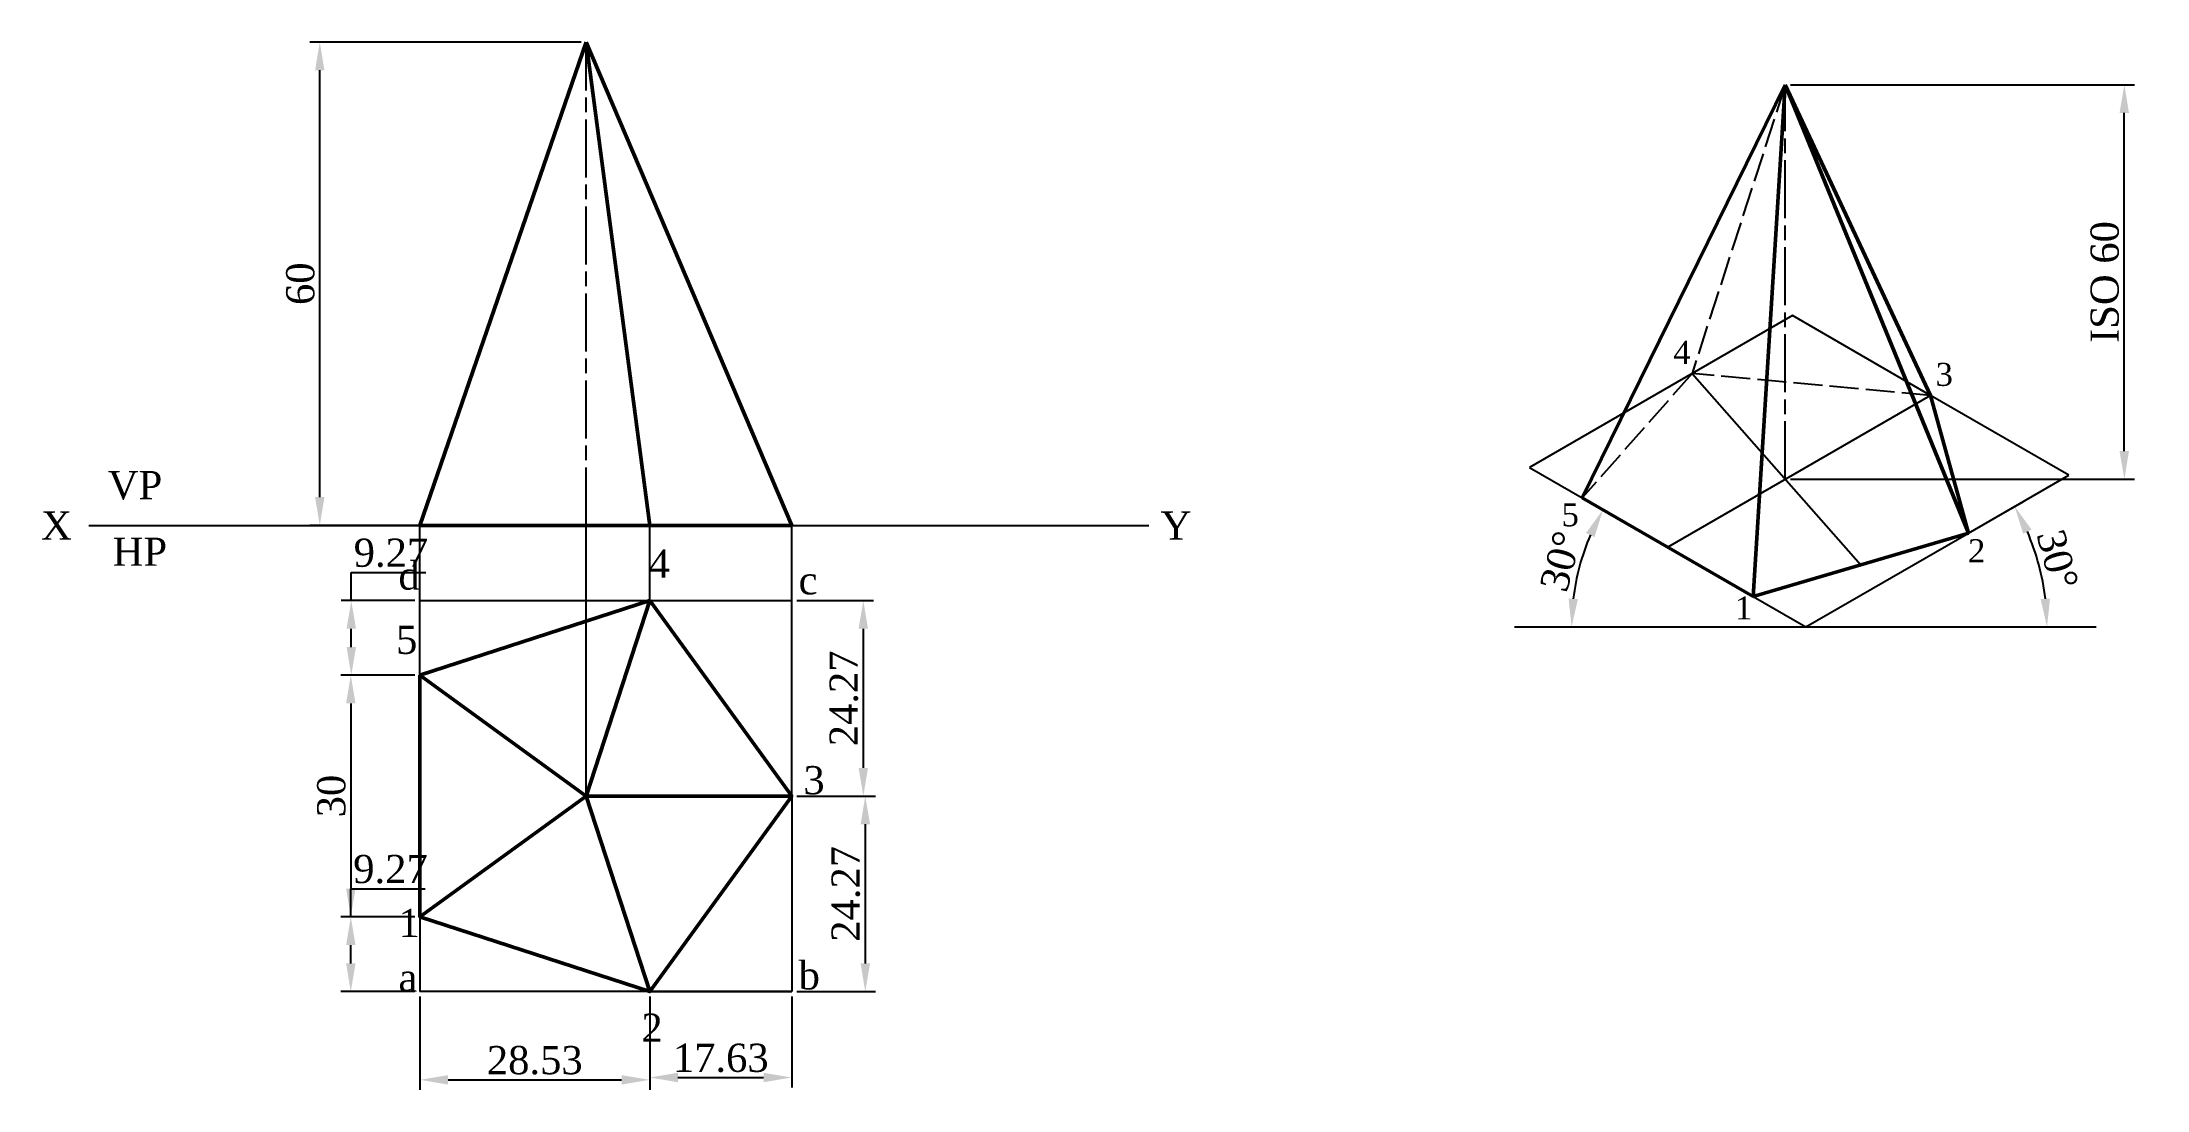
# Paper-space layout 'iso2' of a CAD drawing. Header units: millimetres. Extents: x 4 to 266, y 29 to 159.
import ezdxf

# ---------------------------------------------------------------- set-up
doc = ezdxf.new("R2010")
doc.units = ezdxf.units.MM
doc.linetypes.add('ACAD_ISO02W100', pattern=[15, 12, -3])
doc.linetypes.add('ACAD_ISO08W100', pattern=[36, 24, -3, 6, -3])
doc.styles.get("Standard").update_dxf_attribs({"font": 'times.ttf', "height": 3.5})
doc.dimstyles.new('ISO-25', dxfattribs={"dimtxt": 3.5, "dimasz": 3.5, "dimexe": 1.25, "dimexo": 0.625, "dimtad": 1, "dimtoh": 1, "dimdsep": 46, "dimtxsty": 'Standard', "dimcen": 2.5, "dimadec": 0, "dimazin": 2, "dimtfac": 1, "dimtmove": 0, "dimatfit": 3, "dimfxl": 1, "dimarcsym": 0})

# ---------------------------------------------------------------- blocks, each defined once
blk = doc.blocks.new('*D3')
at = {"color": 0, "lineweight": -2, "transparency": 16777216}
for p, q in [((50.63, 80.13), (41.43, 80.13)), ((42.68, 76.63), (42.68, 53.63)), ((50.63, 50.13), (41.43, 50.13))]:
    blk.add_line(p, q, dxfattribs=at)
at = {"color": 0, "transparency": 16777216}
for points in [[(42.1, 76.63), (43.27, 76.63), (42.68, 80.13)], [(42.1, 53.63), (43.27, 53.63), (42.68, 50.13)]]:
    blk.add_solid(points, dxfattribs=at)
at = {"layer": 'Defpoints', "color": 0, "transparency": 16777216}
for p in [(51.26, 80.13), (42.68, 50.13), (51.26, 50.13)]:
    blk.add_point(p, dxfattribs=at)
at = {"color": 0, "transparency": 16777216, "insert": (40.28, 65.13), "char_height": 3.5, "attachment_point": 5, "rotation": 90}
blk.add_mtext('30', dxfattribs=at)
blk = doc.blocks.new('*D5')
at = {"color": 0, "lineweight": -2, "transparency": 16777216}
for p, q in [((51.26, 40.23), (51.26, 28.65)), ((79.79, 40.23), (79.79, 28.65)), ((54.76, 29.9), (76.29, 29.9))]:
    blk.add_line(p, q, dxfattribs=at)
at = {"color": 0, "transparency": 16777216}
for points in [[(54.76, 30.48), (54.76, 29.31), (51.26, 29.9)], [(76.29, 30.48), (76.29, 29.31), (79.79, 29.9)]]:
    blk.add_solid(points, dxfattribs=at)
at = {"layer": 'Defpoints', "color": 0, "transparency": 16777216}
for p in [(51.26, 40.85), (79.79, 40.85), (79.79, 29.9)]:
    blk.add_point(p, dxfattribs=at)
at = {"color": 0, "transparency": 16777216, "insert": (65.52, 32.31), "char_height": 3.5, "attachment_point": 5}
blk.add_mtext('28.53', dxfattribs=at)
blk = doc.blocks.new('*D6')
at = {"color": 0, "lineweight": -2, "transparency": 16777216}
for p, q in [((98.05, 65.13), (107.8, 65.13)), ((106.55, 61.63), (106.55, 44.35)), ((98.05, 40.85), (107.8, 40.85))]:
    blk.add_line(p, q, dxfattribs=at)
at = {"color": 0, "transparency": 16777216}
for points in [[(105.97, 61.63), (107.14, 61.63), (106.55, 65.13)], [(105.97, 44.35), (107.14, 44.35), (106.55, 40.85)]]:
    blk.add_solid(points, dxfattribs=at)
at = {"layer": 'Defpoints', "color": 0, "transparency": 16777216}
for p in [(97.42, 65.13), (97.42, 40.85), (106.55, 40.85)]:
    blk.add_point(p, dxfattribs=at)
at = {"color": 0, "transparency": 16777216, "insert": (104.14, 52.99), "char_height": 3.5, "attachment_point": 5, "rotation": 90}
blk.add_mtext('24.27', dxfattribs=at)
blk = doc.blocks.new('*D7')
at = {"color": 0, "lineweight": -2, "transparency": 16777216}
for p, q in [((71.28, 158.74), (37.58, 158.74)), ((38.83, 102.24), (38.83, 155.24)), ((71.28, 98.74), (37.58, 98.74))]:
    blk.add_line(p, q, dxfattribs=at)
at = {"color": 0, "transparency": 16777216}
for points in [[(38.25, 155.24), (39.41, 155.24), (38.83, 158.74)], [(38.25, 102.24), (39.41, 102.24), (38.83, 98.74)]]:
    blk.add_solid(points, dxfattribs=at)
at = {"layer": 'Defpoints', "color": 0, "transparency": 16777216}
for p in [(38.83, 158.74), (71.9, 158.74), (71.9, 98.74)]:
    blk.add_point(p, dxfattribs=at)
at = {"color": 0, "transparency": 16777216, "insert": (36.43, 128.74), "char_height": 3.5, "attachment_point": 5, "rotation": 90}
blk.add_mtext('60', dxfattribs=at)
blk = doc.blocks.new('*D8')
at = {"color": 0, "lineweight": -2, "transparency": 16777216}
for p, q in [((98.05, 89.4), (107.56, 89.4)), ((106.31, 68.63), (106.31, 85.9)), ((98.05, 65.13), (107.56, 65.13))]:
    blk.add_line(p, q, dxfattribs=at)
at = {"color": 0, "transparency": 16777216}
for points in [[(105.72, 85.9), (106.89, 85.9), (106.31, 89.4)], [(105.72, 68.63), (106.89, 68.63), (106.31, 65.13)]]:
    blk.add_solid(points, dxfattribs=at)
at = {"layer": 'Defpoints', "color": 0, "transparency": 16777216}
for p in [(97.42, 89.4), (106.31, 89.4), (97.42, 65.13)]:
    blk.add_point(p, dxfattribs=at)
at = {"color": 0, "transparency": 16777216, "insert": (103.9, 77.26), "char_height": 3.5, "attachment_point": 5, "rotation": 90}
blk.add_mtext('24.27', dxfattribs=at)
blk = doc.blocks.new('*D9')
at = {"color": 0, "lineweight": -2, "transparency": 16777216}
for p, q in [((79.79, 40.23), (79.79, 28.94)), ((97.42, 40.23), (97.42, 28.94)), ((83.29, 30.19), (93.92, 30.19))]:
    blk.add_line(p, q, dxfattribs=at)
at = {"color": 0, "transparency": 16777216}
for points in [[(83.29, 30.77), (83.29, 29.6), (79.79, 30.19)], [(93.92, 30.77), (93.92, 29.6), (97.42, 30.19)]]:
    blk.add_solid(points, dxfattribs=at)
at = {"layer": 'Defpoints', "color": 0, "transparency": 16777216}
for p in [(79.79, 40.85), (97.42, 40.85), (97.42, 30.19)]:
    blk.add_point(p, dxfattribs=at)
at = {"color": 0, "transparency": 16777216, "insert": (88.61, 32.6), "char_height": 3.5, "attachment_point": 5}
blk.add_mtext('17.63', dxfattribs=at)
blk = doc.blocks.new('*D10')
at = {"color": 0, "lineweight": -2, "transparency": 16777216}
for p, q in [((42.74, 89.4), (42.74, 92.9)), ((42.74, 92.9), (51.98, 92.9)), ((50.63, 89.4), (41.49, 89.4)), ((42.74, 83.63), (42.74, 85.9)), ((50.63, 80.13), (41.49, 80.13))]:
    blk.add_line(p, q, dxfattribs=at)
at = {"color": 0, "transparency": 16777216}
for points in [[(42.16, 85.9), (43.33, 85.9), (42.74, 89.4)], [(42.16, 83.63), (43.33, 83.63), (42.74, 80.13)]]:
    blk.add_solid(points, dxfattribs=at)
at = {"layer": 'Defpoints', "color": 0, "transparency": 16777216}
for p in [(42.74, 89.4), (51.26, 89.4), (51.26, 80.13)]:
    blk.add_point(p, dxfattribs=at)
at = {"color": 0, "transparency": 16777216, "insert": (47.67, 95.31), "char_height": 3.5, "attachment_point": 5}
blk.add_mtext('9.27', dxfattribs=at)
blk = doc.blocks.new('*D11')
at = {"color": 0, "lineweight": -2, "transparency": 16777216}
for p, q in [((42.68, 50.13), (42.68, 53.63)), ((42.68, 53.63), (51.92, 53.63)), ((50.63, 50.13), (41.43, 50.13)), ((42.68, 44.35), (42.68, 46.63)), ((50.63, 40.85), (41.43, 40.85))]:
    blk.add_line(p, q, dxfattribs=at)
at = {"color": 0, "transparency": 16777216}
for points in [[(42.1, 46.63), (43.27, 46.63), (42.68, 50.13)], [(42.1, 44.35), (43.27, 44.35), (42.68, 40.85)]]:
    blk.add_solid(points, dxfattribs=at)
at = {"layer": 'Defpoints', "color": 0, "transparency": 16777216}
for p in [(42.68, 50.13), (51.26, 50.13), (51.26, 40.85)]:
    blk.add_point(p, dxfattribs=at)
at = {"color": 0, "transparency": 16777216, "insert": (47.61, 56.04), "char_height": 3.5, "attachment_point": 5}
blk.add_mtext('9.27', dxfattribs=at)
blk = doc.blocks.new('*D12')
at = {"color": 0, "lineweight": -2, "transparency": 16777216}
blk.add_arc((223.33, 86.13), 29.1, 156.8946, 173.1054, dxfattribs=at)
at = {"color": 0, "transparency": 16777216}
for points in [[(196.04, 97.81), (197.08, 97.29), (198.13, 100.68)], [(195.02, 89.59), (193.86, 89.66), (194.23, 86.13)]]:
    blk.add_solid(points, dxfattribs=at)
at = {"layer": 'Defpoints', "color": 0, "transparency": 16777216}
for p in [(195.57, 102.16), (195.98, 96.08), (216.78, 89.91), (187.14, 86.13), (259.37, 86.13)]:
    blk.add_point(p, dxfattribs=at)
at = {"color": 0, "transparency": 16777216, "insert": (192.9, 94.28), "char_height": 3.5, "attachment_point": 5, "rotation": 75}
blk.add_mtext('30°', dxfattribs=at)
blk = doc.blocks.new('*D13')
at = {"color": 0, "lineweight": -2, "transparency": 16777216}
blk.add_line((244.04, 98.09), (250.32, 101.71), dxfattribs=at)
blk.add_arc((223.33, 86.13), 29.92, 6.7062, 23.2938, dxfattribs=at)
at = {"color": 0, "transparency": 16777216}
for points in [[(250.29, 97.7), (251.33, 98.22), (249.24, 101.09)], [(253.63, 89.66), (252.46, 89.59), (253.25, 86.13)]]:
    blk.add_solid(points, dxfattribs=at)
at = {"layer": 'Defpoints', "color": 0, "transparency": 16777216}
for p in [(243.5, 97.77), (252.8, 91.32), (187.14, 86.13), (223.33, 86.13), (259.37, 86.13)]:
    blk.add_point(p, dxfattribs=at)
at = {"color": 0, "transparency": 16777216, "insert": (254.55, 94.49), "char_height": 3.5, "attachment_point": 5, "rotation": 285}
blk.add_mtext('30°', dxfattribs=at)
blk = doc.blocks.new('*D14')
at = {"color": 0, "lineweight": -2, "transparency": 16777216}
for p, q in [((221.39, 153.45), (264.1, 153.45)), ((262.85, 107.96), (262.85, 149.95)), ((221.39, 104.46), (264.1, 104.46))]:
    blk.add_line(p, q, dxfattribs=at)
at = {"color": 0, "transparency": 16777216}
for points in [[(262.26, 149.95), (263.43, 149.95), (262.85, 153.45)], [(262.26, 107.96), (263.43, 107.96), (262.85, 104.46)]]:
    blk.add_solid(points, dxfattribs=at)
at = {"layer": 'Defpoints', "color": 0, "transparency": 16777216}
for p in [(220.77, 153.45), (262.85, 153.45), (220.77, 104.46)]:
    blk.add_point(p, dxfattribs=at)
at = {"color": 0, "transparency": 16777216, "insert": (260.43, 128.95), "char_height": 3.5, "attachment_point": 5, "rotation": 90}
blk.add_mtext('ISO 60', dxfattribs=at)

psp = doc.layouts.new('iso2')

# ---------------------------------------------------------------- linework, layer by layer
at = {"lineweight": 50}
for p, q in [((51.258, 98.739), (71.903, 158.739)), ((79.789, 98.739), (71.903, 158.739)), ((97.423, 98.739), (71.903, 158.739)), ((220.767, 153.446), (195.566, 102.158)), ((216.776, 89.912), (220.767, 153.446)), ((220.767, 153.446), (243.502, 97.774)), ((220.767, 153.446), (238.807, 114.877)), ((243.502, 97.774), (238.807, 114.877)), ((195.566, 102.158), (216.776, 89.912)), ((51.258, 98.739), (71.903, 98.739)), ((71.903, 98.739), (79.789, 98.739)), ((79.789, 98.739), (97.423, 98.739)), ((216.776, 89.912), (243.502, 97.774)), ((71.903, 65.125), (79.789, 89.396)), ((71.903, 65.125), (51.258, 80.125)), ((71.903, 65.125), (51.258, 50.125)), ((71.903, 65.125), (79.789, 40.855)), ((71.903, 65.125), (97.423, 65.125))]:
    psp.add_line(p, q, dxfattribs=at)
at = {"linetype": 'ACAD_ISO08W100', "ltscale": 0.3}
for p, q in [((71.903, 98.739), (71.903, 158.739)), ((220.767, 104.462), (220.767, 153.446))]:
    psp.add_line(p, q, dxfattribs=at)
at = {"linetype": 'ACAD_ISO02W100', "ltscale": 0.3}
for p, q in [((220.767, 153.446), (209.183, 117.588)), ((209.183, 117.588), (195.566, 102.158)), ((238.807, 114.877), (209.183, 117.588))]:
    psp.add_line(p, q, dxfattribs=at)
for p, q in [((221.648, 124.784), (209.183, 117.588)), ((238.807, 114.877), (221.648, 124.784)), ((209.183, 117.588), (189.012, 105.942)), ((209.183, 117.588), (230.139, 93.843)), ((238.807, 114.877), (206.171, 96.035)), ((255.967, 104.97), (238.807, 114.877)), ((189.012, 105.942), (195.566, 102.158)), ((243.502, 97.774), (255.967, 104.97)), ((10.157, 98.739), (141.739, 98.739)), ((51.258, 89.396), (51.258, 98.739)), ((71.903, 65.125), (71.903, 98.739)), ((79.789, 89.396), (79.789, 98.739)), ((97.423, 89.396), (97.423, 98.739)), ((223.331, 86.128), (243.502, 97.774)), ((51.258, 89.396), (79.789, 89.396)), ((51.258, 80.125), (51.258, 89.396)), ((79.789, 89.396), (79.789, 89.396)), ((79.789, 89.396), (97.423, 89.396)), ((97.423, 65.125), (97.423, 89.396)), ((216.776, 89.912), (223.331, 86.128)), ((187.137, 86.128), (259.369, 86.128)), ((97.423, 65.125), (97.423, 40.855)), ((51.258, 50.125), (51.258, 40.855)), ((79.789, 40.855), (51.258, 40.855)), ((97.423, 40.855), (79.789, 40.855)), ((79.789, 40.855), (97.423, 40.855))]:
    psp.add_line(p, q)
at = {"lineweight": 50}
psp.add_lwpolyline([(51.258, 80.125), (51.258, 50.125), (79.789, 40.855), (97.423, 65.125), (79.789, 89.396)], close=True, dxfattribs=at)

# ---------------------------------------------------------------- texts
for s, height, p in [('4', 2.857, (206.851, 118.79)), ('3', 2.857, (239.416, 116.058)), ('VP', 3.5, (12.522, 101.988)), ('X', 3.5, (4.243, 96.966)), ('Y', 3.5, (143.218, 96.966)), ('5', 2.857, (192.979, 98.626)), ('HP', 3.5, (13.113, 93.716)), ('2', 2.857, (243.438, 94.164)), ('d', 3.5, (48.596, 90.761)), ('4', 3.5, (79.644, 92.239)), ('c', 3.5, (98.273, 90.17)), ('1', 2.857, (214.514, 87.055)), ('5', 3.5, (48.301, 82.784)), ('3', 3.5, (98.864, 65.352)), ('1', 3.5, (48.596, 47.625)), ('b', 3.5, (98.273, 41.125)), ('a', 3.5, (48.596, 40.855)), ('2', 3.5, (78.757, 34.625))]:
    psp.add_text(s, height=height).set_placement(p)

# ---------------------------------------------------------------- dimensions: what is measured, and where the dimension line sits
for base, p1, p2, picture, middle in [((38.832, 158.739), (71.903, 98.739), (71.903, 158.739), '*D7', (36.426, 128.739)), ((42.743, 89.396), (51.258, 80.125), (51.258, 89.396), '*D10', (47.673, 95.306)), ((106.306, 89.396), (97.423, 65.125), (97.423, 89.396), '*D8', (103.895, 77.26)), ((42.683, 50.125), (51.258, 80.125), (51.258, 50.125), '*D3', (40.277, 65.125)), ((106.552, 40.855), (97.423, 65.125), (97.423, 40.855), '*D6', (104.142, 52.99)), ((42.683, 50.125), (51.258, 40.855), (51.258, 50.125), '*D11', (47.613, 56.035))]:
    dim = psp.add_linear_dim(base=base, p1=p1, p2=p2, angle=90, dimstyle='ISO-25')
    dim.commit()
    dim.dimension.update_dxf_attribs({"geometry": picture, "text_midpoint": middle})
dim = psp.add_linear_dim(base=(262.848, 153.446), p1=(220.767, 104.462), p2=(220.767, 153.446), angle=90, text='ISO 60', dimstyle='ISO-25')
dim.commit()
dim.dimension.update_dxf_attribs({"geometry": '*D14', "text_midpoint": (260.434, 128.954)})
for base, line1, line2, picture, middle in [((195.982, 96.082), ((195.566, 102.158), (216.776, 89.912)), ((187.137, 86.128), (259.369, 86.128)), '*D12', (192.895, 94.283)), ((252.796, 91.323), ((187.137, 86.128), (259.369, 86.128)), ((223.331, 86.128), (243.502, 97.774)), '*D13', (254.555, 94.494))]:
    dim = psp.add_angular_dim_2l(base=base, line1=line1, line2=line2, dimstyle='ISO-25')
    dim.commit()
    dim.dimension.update_dxf_attribs({"geometry": picture, "text_midpoint": middle})
for base, p1, p2, picture, middle in [((79.789, 29.898), (51.258, 40.855), (79.789, 40.855), '*D5', (65.523, 32.309)), ((97.423, 30.187), (79.789, 40.855), (97.423, 40.855), '*D9', (88.606, 32.597))]:
    dim = psp.add_linear_dim(base=base, p1=p1, p2=p2, dimstyle='ISO-25')
    dim.commit()
    dim.dimension.update_dxf_attribs({"geometry": picture, "text_midpoint": middle})

doc.saveas('drawing.dxf')
